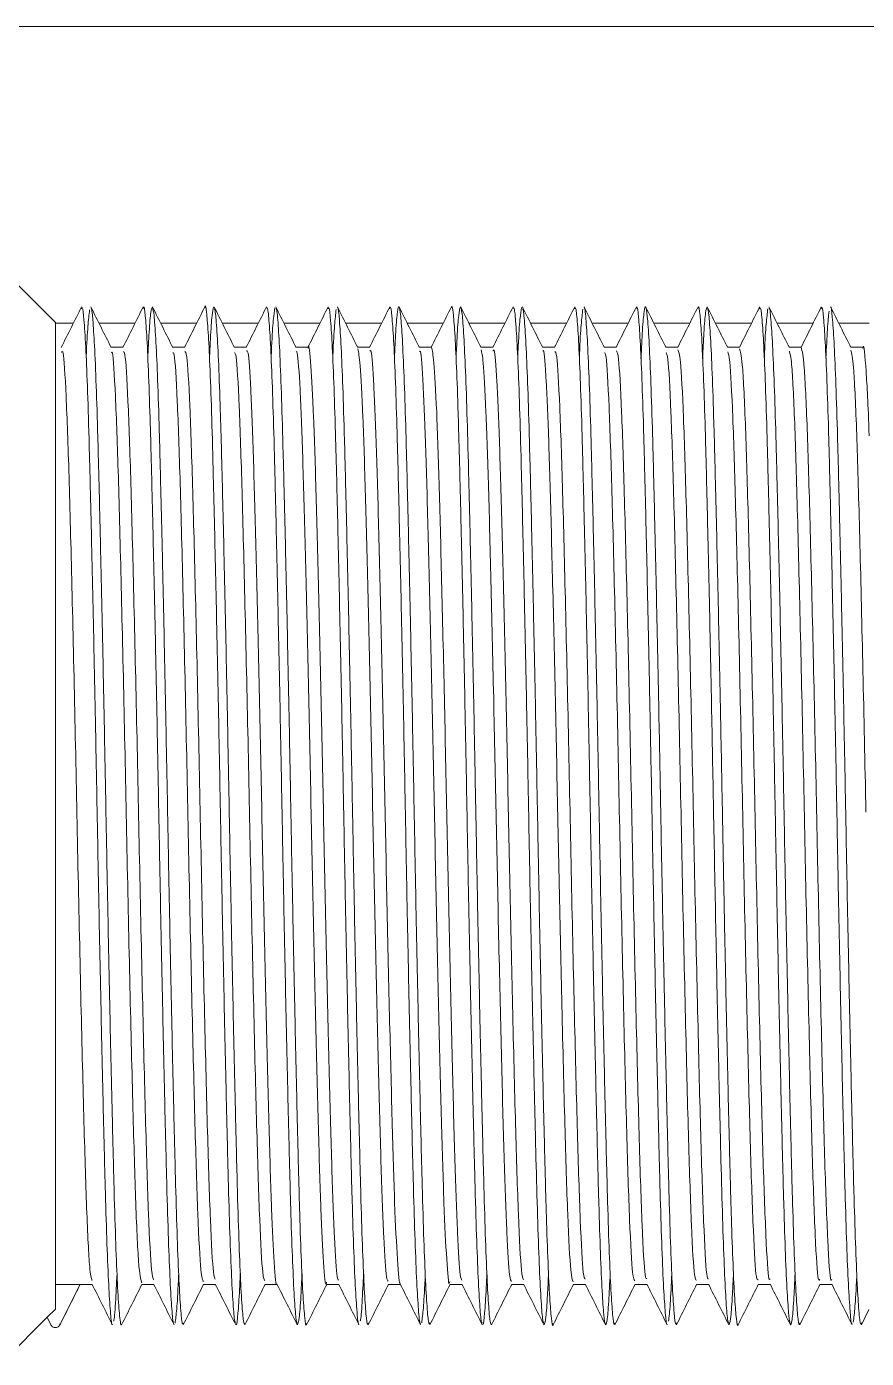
# Model space of a CAD drawing. Extents: x 14808 to 20058, y -13198 to -11680.
# Drawn here: x 15046.69 to 15055.2, y -12983.55 to -12970.05 of the extents above; entities that cross this region are included whole.
import ezdxf

# ---------------------------------------------------------------- set-up
doc = ezdxf.new("R2010")
doc.units = 0
doc.header["$LTSCALE"] = 7
doc.header["$MEASUREMENT"] = 0
doc.layers.get('0').update_dxf_attribs({"color": 2, "linetype": 'CONTINUOUS'})

# ---------------------------------------------------------------- blocks, each defined once
blk = doc.blocks.new('A$C42703619')
at = {"color": 7, "linetype": 'Continuous', "lineweight": 15}
for p, q in [((84, 43.2223), (102.75, 43.2223)), ((85.75, 41.7223), (85.5, 41.9723)), ((85.75, 41.7223), (85.75, 36.7223)), ((86.0938, 41.5973), (86.0322, 41.5973)), ((86.4063, 41.5973), (86.3447, 41.5973)), ((86.7188, 41.5973), (86.6572, 41.5973)), ((87.0312, 41.5973), (86.9697, 41.5973)), ((87.3438, 41.5973), (87.2822, 41.5973)), ((87.6563, 41.5973), (87.5947, 41.5973)), ((87.9687, 41.5973), (87.9072, 41.5973)), ((88.2813, 41.5973), (88.2197, 41.5973)), ((88.5938, 41.5973), (88.5322, 41.5973)), ((88.9063, 41.5973), (88.8447, 41.5973)), ((89.2188, 41.5973), (89.1572, 41.5973)), ((89.5312, 41.5973), (89.4697, 41.5973)), ((89.8437, 41.5973), (89.7822, 41.5973)), ((85.75, 36.8473), (85.875, 36.8473)), ((85.875, 36.8473), (85.7724, 36.6421)), ((85.875, 36.8473), (85.9365, 36.8473)), ((86.1875, 36.8473), (86.249, 36.8473)), ((86.5, 36.8473), (86.5615, 36.8473)), ((86.8124, 36.8473), (86.874, 36.8473)), ((87.125, 36.8473), (87.1865, 36.8473)), ((87.4375, 36.8473), (87.499, 36.8473)), ((87.75, 36.8473), (87.8115, 36.8473)), ((88.0625, 36.8473), (88.124, 36.8473)), ((88.3749, 36.8473), (88.4365, 36.8473)), ((88.6874, 36.8473), (88.749, 36.8473)), ((89, 36.8473), (89.0615, 36.8473)), ((89.3125, 36.8473), (89.374, 36.8473)), ((89.625, 36.8473), (89.6865, 36.8473)), ((85.7083, 36.6807), (85.75, 36.7223)), ((85.5, 36.4723), (85.7083, 36.6807)), ((85.7276, 36.6421), (85.7083, 36.6807)), ((89.836, 36.6426), (89.8745, 36.7195))]:
    blk.add_line(p, q, dxfattribs=at)
at = {"color": 8, "linetype": 'Continuous', "lineweight": 15}
for p, q in [((85.75, 41.719), (85.8412, 41.719)), ((85.9713, 41.719), (86.1537, 41.719)), ((86.2838, 41.719), (86.4662, 41.719)), ((86.5963, 41.719), (86.7787, 41.719)), ((86.9088, 41.719), (87.0912, 41.719)), ((87.2213, 41.719), (87.4037, 41.719)), ((87.5338, 41.719), (87.7162, 41.719)), ((87.8463, 41.719), (88.0287, 41.719)), ((88.1588, 41.719), (88.3412, 41.719)), ((88.4713, 41.719), (88.6537, 41.719)), ((88.7838, 41.719), (88.9662, 41.719)), ((89.0963, 41.719), (89.2787, 41.719)), ((89.4088, 41.719), (89.5912, 41.719)), ((89.7213, 41.719), (89.875, 41.719))]:
    blk.add_line(p, q, dxfattribs=at)
at = {"color": 7, "linetype": 'Continuous', "lineweight": 15}
for points, knots in [([(85.8827, 41.802), (85.8655, 41.7676), (85.831, 41.6987), (85.7966, 41.6298), (85.7793, 41.5954)], [0, 0, 0, 0, 0.5000126, 1, 1, 1, 1]), ([(86.0384, 36.6449), (86.0383, 36.6447), (86.0355, 36.6382), (86.0298, 36.693), (86.0212, 36.8147), (86.0126, 37.0116), (86.0042, 37.2711), (85.9963, 37.5841), (85.9878, 37.9465), (85.9792, 38.3417), (85.9705, 38.7656), (85.9624, 39.1986), (85.9543, 39.6362), (85.9458, 40.0582), (85.9371, 40.4602), (85.9286, 40.8235), (85.9206, 41.1445), (85.9123, 41.4081), (85.9037, 41.6126), (85.8951, 41.7443), (85.8879, 41.8075), (85.8837, 41.7959), (85.8821, 41.7916)], [0, 0, 0, 0, 0.001667, 0.056139, 0.109073, 0.163542, 0.216478, 0.27095, 0.323884, 0.378353, 0.431289, 0.485761, 0.538695, 0.593164, 0.646099, 0.700569, 0.753505, 0.807976, 0.86091, 0.915379, 0.968316, 1, 1, 1, 1]), ([(85.9061, 41.5439), (85.9062, 41.5458), (85.9091, 41.6204), (85.9149, 41.7138), (85.9205, 41.7625), (85.9234, 41.7872)], [0, 0, 0, 0, 0.0126136, 0.4992507, 1, 1, 1, 1]), ([(86.0332, 41.5954), (86.0159, 41.6298), (85.9815, 41.6987), (85.947, 41.7676), (85.9298, 41.8021)], [0, 0, 0, 0, 0.499987, 1, 1, 1, 1]), ([(85.9304, 41.797), (85.9307, 41.7976), (85.9338, 41.8032), (85.9397, 41.7441), (85.9483, 41.6153), (85.9569, 41.4128), (85.9653, 41.148), (85.9732, 40.8307), (85.9817, 40.4647), (85.9903, 40.0668), (85.9989, 39.6413), (86.007, 39.2077), (86.0152, 38.7706), (86.0237, 38.3503), (86.0324, 37.951), (86.0409, 37.5912), (86.0488, 37.2746), (86.0572, 37.016), (86.0658, 36.8182), (86.0733, 36.7046), (86.0797, 36.6538), (86.0837, 36.6363), (86.086, 36.6457), (86.0867, 36.6482)], [0, 0, 0, 0, 0.006392, 0.060859, 0.113791, 0.168257, 0.221191, 0.275661, 0.328591, 0.383056, 0.435991, 0.490461, 0.543391, 0.597855, 0.650788, 0.705257, 0.758189, 0.812656, 0.865588, 0.920054, 0.953539, 0.9874, 1, 1, 1, 1]), ([(86.1952, 41.802), (86.178, 41.7676), (86.1439, 41.6994), (86.1097, 41.6311), (86.0928, 41.5973)], [0, 0, 0, 0, 0.504754, 1, 1, 1, 1]), ([(86.3509, 36.6515), (86.3501, 36.6508), (86.3467, 36.6477), (86.3402, 36.7161), (86.3316, 36.8556), (86.323, 37.0695), (86.3148, 37.3409), (86.3068, 37.6688), (86.2982, 38.0376), (86.2896, 38.4435), (86.281, 38.8678), (86.273, 39.3061), (86.2648, 39.7381), (86.2561, 40.1592), (86.2476, 40.5501), (86.2391, 40.9067), (86.2312, 41.2125), (86.2227, 41.464), (86.2142, 41.6511), (86.2055, 41.7657), (86.1991, 41.8129), (86.1955, 41.7968), (86.1946, 41.7928)], [0, 0, 0, 0, 0.015433, 0.068362, 0.122827, 0.175758, 0.230225, 0.283155, 0.337621, 0.390551, 0.445017, 0.497949, 0.552416, 0.605345, 0.65981, 0.712742, 0.76721, 0.82014, 0.874604, 0.927536, 0.982003, 1, 1, 1, 1]), ([(86.2187, 41.5402), (86.2209, 41.5875), (86.226, 41.6951), (86.2339, 41.7875), (86.2393, 41.7972), (86.242, 41.8021)], [0, 0, 0, 0, 0.279412, 0.634556, 1, 1, 1, 1]), ([(86.3457, 41.5954), (86.3284, 41.6298), (86.294, 41.6987), (86.2595, 41.7676), (86.2423, 41.8021)], [0, 0, 0, 0, 0.4999874, 1, 1, 1, 1]), ([(86.2429, 41.7973), (86.2453, 41.7886), (86.2504, 41.7696), (86.2587, 41.6524), (86.2674, 41.4671), (86.2758, 41.2182), (86.2837, 40.9106), (86.2921, 40.558), (86.3008, 40.164), (86.3093, 39.747), (86.3177, 39.3113), (86.3256, 38.8769), (86.3342, 38.4484), (86.3428, 38.0457), (86.3514, 37.6729), (86.3594, 37.3472), (86.3676, 37.0722), (86.3762, 36.8599), (86.3849, 36.7154), (86.3925, 36.6409), (86.3972, 36.6478), (86.3991, 36.6507)], [0, 0, 0, 0, 0.047121, 0.101591, 0.154529, 0.209003, 0.26194, 0.316412, 0.369349, 0.42382, 0.476759, 0.531233, 0.584169, 0.638639, 0.691579, 0.746055, 0.798989, 0.853459, 0.906397, 0.960871, 1, 1, 1, 1]), ([(86.5077, 41.8021), (86.4905, 41.7676), (86.4564, 41.6994), (86.4222, 41.6311), (86.4053, 41.5973)], [0, 0, 0, 0, 0.5047111, 1, 1, 1, 1]), ([(86.6633, 36.6527), (86.6619, 36.6539), (86.6578, 36.6575), (86.6507, 36.7428), (86.642, 36.9019), (86.6335, 37.1288), (86.6254, 37.4165), (86.6172, 37.7529), (86.6086, 38.1342), (86.6, 38.5429), (86.5915, 38.9746), (86.5836, 39.4095), (86.5752, 39.843), (86.5666, 40.255), (86.558, 40.6413), (86.5497, 40.984), (86.5417, 41.2797), (86.5332, 41.514), (86.5245, 41.6871), (86.516, 41.7814), (86.5104, 41.8167), (86.5074, 41.799), (86.5071, 41.7973)], [0, 0, 0, 0, 0.027573, 0.082045, 0.134982, 0.189454, 0.242393, 0.296867, 0.349803, 0.404274, 0.457214, 0.511688, 0.564625, 0.619096, 0.672035, 0.726508, 0.779445, 0.833918, 0.886855, 0.941327, 0.994266, 1, 1, 1, 1]), ([(86.5313, 41.5408), (86.5328, 41.574), (86.5371, 41.6735), (86.5443, 41.7686), (86.5498, 41.7909), (86.5525, 41.8018)], [0, 0, 0, 0, 0.202228, 0.606806, 1, 1, 1, 1]), ([(86.6582, 41.5954), (86.6409, 41.6298), (86.6065, 41.6987), (86.572, 41.7676), (86.5548, 41.8021)], [0, 0, 0, 0, 0.499987, 1, 1, 1, 1]), ([(86.5554, 41.7921), (86.5572, 41.7891), (86.5616, 41.7813), (86.5692, 41.6856), (86.5777, 41.5191), (86.5863, 41.2826), (86.5943, 40.9908), (86.6026, 40.6456), (86.6112, 40.2634), (86.6198, 39.848), (86.6282, 39.4186), (86.6361, 38.9797), (86.6446, 38.5517), (86.6532, 38.1389), (86.6618, 37.7605), (86.67, 37.4202), (86.678, 37.1341), (86.6866, 36.9046), (86.6952, 36.7441), (86.7037, 36.6482), (86.709, 36.646), (86.7116, 36.6449)], [0, 0, 0, 0, 0.034926, 0.087864, 0.142337, 0.195279, 0.249757, 0.302694, 0.357166, 0.410108, 0.464584, 0.517523, 0.571998, 0.624937, 0.679411, 0.732352, 0.786829, 0.839767, 0.89424, 0.947182, 1, 1, 1, 1]), ([(86.8202, 41.8021), (86.803, 41.7676), (86.7689, 41.6994), (86.7347, 41.6311), (86.7178, 41.5973)], [0, 0, 0, 0, 0.504725, 1, 1, 1, 1]), ([(86.9758, 36.6508), (86.9737, 36.6563), (86.969, 36.669), (86.9611, 36.7753), (86.9525, 36.9502), (86.9439, 37.194), (86.936, 37.4922), (86.9276, 37.8428), (86.9191, 38.229), (86.9104, 38.6472), (86.9021, 39.0779), (86.8941, 39.5166), (86.8856, 39.943), (86.877, 40.3527), (86.8684, 40.7268), (86.8603, 41.0614), (86.8522, 41.3409), (86.8436, 41.563), (86.835, 41.7149), (86.8269, 41.8001), (86.8219, 41.7974), (86.8196, 41.7961)], [0, 0, 0, 0, 0.041284, 0.094221, 0.148693, 0.201634, 0.25611, 0.309047, 0.36352, 0.41646, 0.470934, 0.523873, 0.578347, 0.631285, 0.685758, 0.738698, 0.793174, 0.846111, 0.900584, 0.953524, 1, 1, 1, 1]), ([(86.8439, 41.5438), (86.8447, 41.5627), (86.8482, 41.6503), (86.8548, 41.7457), (86.8603, 41.7801), (86.8631, 41.7975)], [0, 0, 0, 0, 0.119623, 0.55352, 1, 1, 1, 1]), ([(86.9707, 41.5954), (86.9534, 41.6298), (86.919, 41.6987), (86.8845, 41.7676), (86.8673, 41.802)], [0, 0, 0, 0, 0.499987, 1, 1, 1, 1]), ([(86.8679, 41.7922), (86.869, 41.7922), (86.8727, 41.7922), (86.8796, 41.7159), (86.8882, 41.5656), (86.8968, 41.346), (86.9049, 41.0651), (86.913, 40.7342), (86.9216, 40.3573), (86.9302, 39.9518), (86.9388, 39.5217), (86.9467, 39.087), (86.955, 38.6522), (86.9636, 38.2375), (86.9723, 37.8471), (86.9806, 37.4991), (86.9886, 37.197), (86.997, 36.9553), (87.0057, 36.7744), (87.0143, 36.6706), (87.0202, 36.6298), (87.0236, 36.6471), (87.0242, 36.6504)], [0, 0, 0, 0, 0.021157, 0.075628, 0.128563, 0.183033, 0.23597, 0.290443, 0.343377, 0.397846, 0.450785, 0.505258, 0.558192, 0.61266, 0.665598, 0.720071, 0.773006, 0.827476, 0.880411, 0.934881, 0.987818, 1, 1, 1, 1]), ([(87.1327, 41.8021), (87.1155, 41.7676), (87.0814, 41.6994), (87.0472, 41.6311), (87.0303, 41.5973)], [0, 0, 0, 0, 0.504727, 1, 1, 1, 1]), ([(87.2884, 36.6442), (87.2883, 36.6441), (87.2856, 36.6373), (87.2801, 36.6908), (87.2715, 36.8082), (87.2629, 37.0047), (87.2545, 37.2598), (87.2465, 37.5738), (87.2381, 37.9315), (87.2294, 38.3292), (87.2209, 38.7486), (87.2127, 39.1853), (87.2046, 39.6192), (87.196, 40.0456), (87.1874, 40.445), (87.1789, 40.8131), (87.171, 41.1329), (87.1626, 41.401), (87.154, 41.6058), (87.1454, 41.7415), (87.1381, 41.8068), (87.1337, 41.7963), (87.1321, 41.7924)], [0, 0, 0, 0, 0.0005744, 0.0535085, 0.1079776, 0.1609132, 0.215384, 0.2683192, 0.3227897, 0.3757243, 0.4301938, 0.4831303, 0.5376021, 0.5905358, 0.6450043, 0.6979413, 0.7524136, 0.8053477, 0.8598168, 0.9127525, 0.9672233, 1, 1, 1, 1]), ([(87.1561, 41.5437), (87.1563, 41.5469), (87.1593, 41.6244), (87.1652, 41.7178), (87.1708, 41.765), (87.1735, 41.7882)], [0, 0, 0, 0, 0.02184, 0.517892, 1, 1, 1, 1]), ([(87.2832, 41.5954), (87.2659, 41.6298), (87.2315, 41.6987), (87.197, 41.7676), (87.1798, 41.802)], [0, 0, 0, 0, 0.499987, 1, 1, 1, 1]), ([(87.1804, 41.7956), (87.1808, 41.7964), (87.1839, 41.8015), (87.19, 41.7402), (87.1986, 41.61), (87.2072, 41.4036), (87.2155, 41.1391), (87.2235, 40.8171), (87.232, 40.453), (87.2407, 40.0505), (87.2492, 39.6282), (87.2573, 39.1905), (87.2654, 38.7576), (87.2741, 38.334), (87.2827, 37.9394), (87.2912, 37.5778), (87.299, 37.2658), (87.3075, 37.0072), (87.3161, 36.8124), (87.3247, 36.6886), (87.3315, 36.6342), (87.3355, 36.6483), (87.3367, 36.6527)], [0, 0, 0, 0, 0.009016, 0.061949, 0.116416, 0.169353, 0.223825, 0.276759, 0.331228, 0.384162, 0.438631, 0.491567, 0.546038, 0.598972, 0.65344, 0.706377, 0.760849, 0.813782, 0.868249, 0.921186, 0.975659, 1, 1, 1, 1]), ([(87.4452, 41.802), (87.428, 41.7676), (87.3939, 41.6994), (87.3597, 41.6311), (87.3428, 41.5973)], [0, 0, 0, 0, 0.5047476, 1, 1, 1, 1]), ([(87.6009, 36.6503), (87.6002, 36.6497), (87.5969, 36.646), (87.5906, 36.7119), (87.5819, 36.8501), (87.5733, 37.06), (87.565, 37.3318), (87.5571, 37.655), (87.5485, 38.0258), (87.5399, 38.4271), (87.5313, 38.8547), (87.5233, 39.2889), (87.5151, 39.7251), (87.5065, 40.1431), (87.4978, 40.5387), (87.4894, 40.8935), (87.4815, 41.204), (87.4731, 41.4552), (87.4644, 41.6464), (87.4558, 41.7625), (87.4493, 41.8119), (87.4456, 41.7963), (87.4446, 41.7919)], [0, 0, 0, 0, 0.01272, 0.06719, 0.120124, 0.174593, 0.227529, 0.282001, 0.334934, 0.389402, 0.442339, 0.49681, 0.549744, 0.604213, 0.657148, 0.711618, 0.764553, 0.819024, 0.871958, 0.926427, 0.979363, 1, 1, 1, 1]), ([(87.4687, 41.541), (87.471, 41.5893), (87.4762, 41.6989), (87.4842, 41.7862), (87.4922, 41.8144), (87.5004, 41.7672), (87.509, 41.6474), (87.5176, 41.4601), (87.5261, 41.2072), (87.534, 40.9005), (87.5425, 40.5431), (87.551, 40.1517), (87.5597, 39.7301), (87.5679, 39.298), (87.5759, 38.8598), (87.5845, 38.4358), (87.5931, 38.0304), (87.6016, 37.6623), (87.6097, 37.3353), (87.6179, 37.0649), (87.6265, 36.8528), (87.6351, 36.7123), (87.6427, 36.6401), (87.6472, 36.6483), (87.6491, 36.6518)], [0, 0, 0, 0, 0.037109, 0.084271, 0.130105, 0.177268, 0.2231, 0.270261, 0.316096, 0.363261, 0.409092, 0.456252, 0.502088, 0.549252, 0.595084, 0.642245, 0.688078, 0.73524, 0.781074, 0.828237, 0.874069, 0.92123, 0.967065, 1, 1, 1, 1]), ([(87.5957, 41.5954), (87.5784, 41.6298), (87.544, 41.6987), (87.5095, 41.7676), (87.4923, 41.8021)], [0, 0, 0, 0, 0.499987, 1, 1, 1, 1]), ([(87.7577, 41.8021), (87.7405, 41.7676), (87.7064, 41.6994), (87.6722, 41.6311), (87.6553, 41.5973)], [0, 0, 0, 0, 0.5047037, 1, 1, 1, 1]), ([(87.9133, 36.6533), (87.912, 36.654), (87.908, 36.6562), (87.9009, 36.7392), (87.8924, 36.8942), (87.8837, 37.121), (87.8757, 37.4042), (87.8675, 37.742), (87.8589, 38.1186), (87.8503, 38.5301), (87.8418, 38.9574), (87.8339, 39.3963), (87.8255, 39.8262), (87.8169, 40.2428), (87.8083, 40.6268), (87.7999, 40.9743), (87.792, 41.2692), (87.7835, 41.5078), (87.7749, 41.6816), (87.7662, 41.7798), (87.7606, 41.8165), (87.7574, 41.7988), (87.7571, 41.7968)], [0, 0, 0, 0, 0.026476, 0.079411, 0.133882, 0.186821, 0.241296, 0.294232, 0.348704, 0.401642, 0.456114, 0.509053, 0.563526, 0.616463, 0.670934, 0.723873, 0.778348, 0.831283, 0.885754, 0.938693, 0.993168, 1, 1, 1, 1]), ([(87.7813, 41.54), (87.7829, 41.5763), (87.7873, 41.6765), (87.7947, 41.7718), (87.8001, 41.792), (87.8029, 41.8023)], [0, 0, 0, 0, 0.218168, 0.603496, 1, 1, 1, 1]), ([(87.9082, 41.5954), (87.8909, 41.6298), (87.8565, 41.6987), (87.822, 41.7676), (87.8048, 41.8021)], [0, 0, 0, 0, 0.499987, 1, 1, 1, 1]), ([(87.8054, 41.7931), (87.8072, 41.7893), (87.8118, 41.7799), (87.8194, 41.6816), (87.8281, 41.511), (87.8366, 41.2745), (87.8446, 40.9781), (87.8529, 40.6345), (87.8615, 40.2475), (87.8701, 39.8351), (87.8785, 39.4014), (87.8864, 38.9665), (87.8949, 38.535), (87.9035, 38.1269), (87.9121, 37.7462), (87.9203, 37.4107), (87.9284, 37.1239), (87.9369, 36.8986), (87.9456, 36.7392), (87.9539, 36.647), (87.9591, 36.646), (87.9616, 36.6456)], [0, 0, 0, 0, 0.036014, 0.090487, 0.143426, 0.1979, 0.250839, 0.305314, 0.358252, 0.412725, 0.465666, 0.520143, 0.57308, 0.627552, 0.680494, 0.734971, 0.787908, 0.84238, 0.895319, 0.949793, 1, 1, 1, 1]), ([(88.0702, 41.8021), (88.053, 41.7676), (88.0189, 41.6994), (87.9847, 41.6311), (87.9678, 41.5973)], [0, 0, 0, 0, 0.504722, 1, 1, 1, 1]), ([(88.2258, 36.6509), (88.2239, 36.6556), (88.2192, 36.6671), (88.2114, 36.7697), (88.2027, 36.9438), (88.1942, 37.1833), (88.1863, 37.4824), (88.178, 37.8282), (88.1693, 38.2168), (88.1607, 38.6304), (88.1523, 39.0646), (88.1445, 39.4994), (88.1359, 39.9302), (88.1273, 40.3372), (88.1187, 40.716), (88.1106, 41.0492), (88.1025, 41.3332), (88.0939, 41.5555), (88.0853, 41.7114), (88.0771, 41.7992), (88.072, 41.7981), (88.0696, 41.7976)], [0, 0, 0, 0, 0.038646, 0.093119, 0.146058, 0.200532, 0.253472, 0.307947, 0.360885, 0.415358, 0.468298, 0.522774, 0.575712, 0.630184, 0.683124, 0.7376, 0.790537, 0.845011, 0.897949, 0.952424, 1, 1, 1, 1]), ([(88.0939, 41.5441), (88.0947, 41.5641), (88.0985, 41.6541), (88.1051, 41.749), (88.1106, 41.7819), (88.1133, 41.7981)], [0, 0, 0, 0, 0.126892, 0.569673, 1, 1, 1, 1]), ([(88.2207, 41.5954), (88.2034, 41.6298), (88.169, 41.6987), (88.1345, 41.7676), (88.1173, 41.8021)], [0, 0, 0, 0, 0.499987, 1, 1, 1, 1]), ([(88.1179, 41.7915), (88.1191, 41.7913), (88.1229, 41.7905), (88.1299, 41.7112), (88.1385, 41.5599), (88.1471, 41.3361), (88.1552, 41.0557), (88.1633, 40.7202), (88.1719, 40.3454), (88.1805, 39.9352), (88.189, 39.5085), (88.197, 39.0698), (88.2053, 38.6393), (88.214, 38.2216), (88.2225, 37.8359), (88.2309, 37.4862), (88.2388, 37.1887), (88.2474, 36.947), (88.2559, 36.77), (88.2646, 36.6678), (88.2704, 36.6289), (88.2737, 36.6465), (88.2742, 36.6491)], [0, 0, 0, 0, 0.023845, 0.07678, 0.131249, 0.184189, 0.238664, 0.291598, 0.346066, 0.399004, 0.453476, 0.506413, 0.560885, 0.613821, 0.668292, 0.72123, 0.775704, 0.828639, 0.883108, 0.936048, 0.990523, 1, 1, 1, 1]), ([(88.3827, 41.8021), (88.3655, 41.7676), (88.3314, 41.6994), (88.2972, 41.6311), (88.2803, 41.5973)], [0, 0, 0, 0, 0.504726, 1, 1, 1, 1]), ([(88.5626, 36.903), (88.5602, 36.8524), (88.5548, 36.7414), (88.5467, 36.6553), (88.5386, 36.6308), (88.5304, 36.6816), (88.5218, 36.8049), (88.5132, 36.9955), (88.5047, 37.2513), (88.4969, 37.5605), (88.4884, 37.92), (88.4798, 38.313), (88.4711, 38.7356), (88.463, 39.1681), (88.4549, 39.6061), (88.4464, 40.0293), (88.4377, 40.4333), (88.4292, 40.7994), (88.4212, 41.1239), (88.4129, 41.3916), (88.4043, 41.6005), (88.3957, 41.7374), (88.3883, 41.8058), (88.3839, 41.7961), (88.3821, 41.7922)], [0, 0, 0, 0, 0.039507, 0.086663, 0.132491, 0.179648, 0.225474, 0.272629, 0.318458, 0.365616, 0.411442, 0.458597, 0.504425, 0.551582, 0.597409, 0.644565, 0.690392, 0.737548, 0.783376, 0.830533, 0.876359, 0.923514, 0.969343, 1, 1, 1, 1]), ([(88.4062, 41.5435), (88.4064, 41.5499), (88.4095, 41.6281), (88.4155, 41.7224), (88.4211, 41.7675), (88.4239, 41.7904)], [0, 0, 0, 0, 0.042105, 0.514207, 1, 1, 1, 1]), ([(88.5332, 41.5954), (88.5159, 41.6298), (88.4815, 41.6987), (88.447, 41.7676), (88.4298, 41.8021)], [0, 0, 0, 0, 0.4999874, 1, 1, 1, 1]), ([(88.4304, 41.7953), (88.4309, 41.796), (88.4341, 41.8005), (88.4403, 41.7375), (88.4489, 41.6032), (88.4575, 41.3964), (88.4658, 41.1275), (88.4738, 40.8066), (88.4823, 40.4378), (88.4909, 40.0379), (88.4995, 39.6112), (88.5075, 39.1772), (88.5158, 38.7406), (88.5243, 38.3216), (88.533, 37.9245), (88.5414, 37.5676), (88.5494, 37.2546), (88.5578, 37.0004), (88.5664, 36.806), (88.575, 36.6861), (88.5817, 36.6337), (88.5855, 36.6485), (88.5867, 36.6531)], [0, 0, 0, 0, 0.010164, 0.064629, 0.117559, 0.172023, 0.224955, 0.279422, 0.332351, 0.386814, 0.439747, 0.494215, 0.547143, 0.601605, 0.654537, 0.709003, 0.761933, 0.816398, 0.869328, 0.923792, 0.976724, 1, 1, 1, 1]), ([(88.6952, 41.802), (88.678, 41.7676), (88.6439, 41.6994), (88.6097, 41.6311), (88.5928, 41.5973)], [0, 0, 0, 0, 0.50474, 1, 1, 1, 1]), ([(88.8509, 36.6459), (88.8507, 36.6455), (88.8478, 36.6393), (88.8421, 36.6955), (88.8334, 36.8196), (88.8248, 37.0184), (88.8164, 37.2797), (88.8086, 37.5941), (88.8, 37.9577), (88.7914, 38.3538), (88.7828, 38.7783), (88.7743, 39.2341), (88.7658, 39.6903), (88.7567, 40.1307), (88.7482, 40.5238), (88.7397, 40.8834), (88.7318, 41.1928), (88.7233, 41.4485), (88.7148, 41.6402), (88.7061, 41.7602), (88.6995, 41.8115), (88.6957, 41.7965), (88.6946, 41.7922)], [0, 0, 0, 0, 0.003246, 0.057717, 0.110652, 0.165121, 0.218059, 0.272531, 0.325466, 0.379935, 0.432872, 0.487343, 0.548649, 0.601584, 0.656053, 0.708991, 0.763463, 0.816398, 0.870867, 0.923804, 0.978276, 1, 1, 1, 1]), ([(88.7187, 41.5409), (88.7211, 41.5919), (88.7264, 41.7019), (88.7345, 41.7887), (88.7424, 41.8141), (88.7507, 41.7638), (88.7593, 41.6427), (88.768, 41.4513), (88.7764, 41.1987), (88.7843, 40.8873), (88.7927, 40.5317), (88.8014, 40.1356), (88.8087, 39.7754), (88.8147, 39.4655), (88.8204, 39.1569), (88.8274, 38.7833), (88.836, 38.3625), (88.8446, 37.9622), (88.8531, 37.6012), (88.8611, 37.2831), (88.8694, 37.023), (88.8781, 36.8222), (88.8866, 36.6949), (88.8937, 36.6358), (88.8977, 36.6487), (88.8992, 36.6533)], [0, 0, 0, 0, 0.039473, 0.085301, 0.132458, 0.178282, 0.225434, 0.271261, 0.318417, 0.364242, 0.411396, 0.457221, 0.504375, 0.530821, 0.557514, 0.603337, 0.650488, 0.696315, 0.74347, 0.789296, 0.83645, 0.882275, 0.929429, 0.975256, 1, 1, 1, 1]), ([(88.8457, 41.5954), (88.8284, 41.6298), (88.794, 41.6987), (88.7595, 41.7676), (88.7423, 41.802)], [0, 0, 0, 0, 0.499987, 1, 1, 1, 1]), ([(89.0077, 41.802), (88.9905, 41.7676), (88.9564, 41.6994), (88.9222, 41.6311), (88.9053, 41.5973)], [0, 0, 0, 0, 0.504758, 1, 1, 1, 1]), ([(89.1633, 36.6514), (89.1615, 36.6554), (89.1569, 36.6652), (89.1492, 36.7643), (89.1406, 36.9356), (89.1321, 37.1726), (89.1241, 37.4696), (89.1158, 37.8136), (89.1072, 38.201), (89.0974, 38.6697), (89.0875, 39.1978), (89.0777, 39.7212), (89.0684, 40.1713), (89.0598, 40.5612), (89.0514, 40.9165), (89.0435, 41.2208), (89.035, 41.4704), (89.0264, 41.6557), (89.0178, 41.768), (89.0115, 41.8134), (89.0079, 41.797), (89.0071, 41.7932)], [0, 0, 0, 0, 0.036547, 0.091021, 0.14396, 0.198434, 0.251374, 0.305849, 0.35879, 0.413266, 0.488069, 0.553928, 0.606866, 0.661339, 0.71428, 0.768756, 0.821694, 0.876167, 0.929107, 0.983583, 1, 1, 1, 1]), ([(89.0312, 41.5399), (89.0333, 41.5858), (89.0383, 41.6925), (89.0462, 41.7855), (89.0515, 41.7967), (89.0543, 41.8023)], [0, 0, 0, 0, 0.271234, 0.630408, 1, 1, 1, 1]), ([(89.1582, 41.5954), (89.1409, 41.6298), (89.1065, 41.6987), (89.072, 41.7676), (89.0548, 41.802)], [0, 0, 0, 0, 0.499987, 1, 1, 1, 1]), ([(89.0554, 41.7965), (89.0577, 41.7886), (89.0628, 41.7711), (89.071, 41.6567), (89.0796, 41.4735), (89.0881, 41.2264), (89.096, 40.9204), (89.1044, 40.569), (89.113, 40.1761), (89.1205, 39.8119), (89.1268, 39.4903), (89.1319, 39.2118), (89.1373, 38.9199), (89.144, 38.5795), (89.1518, 38.2056), (89.1604, 37.8213), (89.1687, 37.4734), (89.1766, 37.178), (89.1852, 36.9388), (89.1938, 36.7643), (89.2024, 36.6654), (89.2081, 36.6283), (89.2113, 36.646), (89.2117, 36.6481)], [0, 0, 0, 0, 0.045509, 0.099973, 0.152906, 0.207374, 0.260305, 0.314772, 0.367703, 0.422168, 0.454964, 0.488113, 0.525311, 0.563028, 0.615961, 0.670429, 0.723363, 0.777832, 0.830761, 0.885226, 0.93816, 0.99263, 1, 1, 1, 1]), ([(89.3202, 41.8021), (89.303, 41.7676), (89.2689, 41.6994), (89.2347, 41.6311), (89.2178, 41.5973)], [0, 0, 0, 0, 0.504717, 1, 1, 1, 1]), ([(89.5001, 36.9035), (89.4978, 36.8548), (89.4925, 36.7449), (89.4845, 36.6578), (89.4765, 36.6303), (89.4683, 36.6782), (89.4596, 36.7987), (89.451, 36.9867), (89.4426, 37.2401), (89.4347, 37.5473), (89.4262, 37.9051), (89.4176, 38.2969), (89.409, 38.7186), (89.4008, 39.1508), (89.3927, 39.589), (89.3842, 40.0128), (89.3756, 40.418), (89.367, 40.7856), (89.359, 41.1121), (89.3508, 41.3821), (89.3421, 41.5936), (89.3336, 41.7334), (89.326, 41.8048), (89.3215, 41.7962), (89.3196, 41.7927)], [0, 0, 0, 0, 0.037573, 0.084734, 0.130568, 0.17773, 0.223562, 0.270722, 0.316556, 0.36372, 0.409551, 0.456712, 0.502545, 0.549708, 0.59554, 0.642701, 0.688533, 0.735695, 0.781528, 0.828691, 0.874522, 0.921683, 0.967517, 1, 1, 1, 1]), ([(89.3437, 41.5434), (89.3441, 41.5523), (89.3472, 41.6324), (89.3534, 41.7272), (89.3589, 41.7702), (89.3618, 41.792)], [0, 0, 0, 0, 0.058027, 0.522282, 1, 1, 1, 1]), ([(89.4707, 41.5954), (89.4534, 41.6298), (89.419, 41.6987), (89.3845, 41.7676), (89.3673, 41.8021)], [0, 0, 0, 0, 0.499987, 1, 1, 1, 1]), ([(89.3679, 41.7945), (89.3685, 41.7952), (89.3718, 41.799), (89.3781, 41.7337), (89.3868, 41.5962), (89.3953, 41.387), (89.4036, 41.1157), (89.4116, 40.7929), (89.4202, 40.4225), (89.4288, 40.0215), (89.4374, 39.594), (89.4453, 39.1599), (89.4536, 38.7236), (89.4622, 38.3054), (89.4708, 37.9095), (89.4792, 37.5543), (89.4872, 37.2434), (89.4956, 36.9915), (89.5043, 36.7997), (89.5128, 36.6829), (89.5194, 36.6329), (89.5231, 36.6484), (89.5242, 36.6528)], [0, 0, 0, 0, 0.012251, 0.06672, 0.119654, 0.174122, 0.227058, 0.281529, 0.334462, 0.388929, 0.441866, 0.496338, 0.54927, 0.603736, 0.656672, 0.711142, 0.764076, 0.818546, 0.871479, 0.925947, 0.978883, 1, 1, 1, 1]), ([(89.6327, 41.8021), (89.6155, 41.7676), (89.5814, 41.6994), (89.5472, 41.6311), (89.5303, 41.5973)], [0, 0, 0, 0, 0.504726, 1, 1, 1, 1]), ([(89.7884, 36.6493), (89.7879, 36.6485), (89.7848, 36.6435), (89.7787, 36.7053), (89.7701, 36.8363), (89.7614, 37.0433), (89.7532, 37.3083), (89.7452, 37.6308), (89.7367, 37.9953), (89.728, 38.3981), (89.7195, 38.8205), (89.7114, 39.2583), (89.7032, 39.6911), (89.6946, 40.1145), (89.686, 40.5088), (89.6775, 40.8701), (89.6696, 41.1815), (89.6612, 41.4396), (89.6526, 41.6338), (89.6439, 41.7569), (89.6372, 41.8107), (89.6333, 41.7963), (89.6321, 41.792)], [0, 0, 0, 0, 0.009542, 0.062475, 0.116943, 0.169878, 0.224348, 0.277281, 0.33175, 0.384684, 0.439153, 0.492088, 0.546559, 0.599492, 0.653959, 0.706895, 0.761367, 0.8143, 0.868768, 0.921703, 0.976173, 1, 1, 1, 1]), ([(89.7832, 41.5954), (89.7659, 41.6298), (89.7315, 41.6987), (89.697, 41.7676), (89.6798, 41.8021)], [0, 0, 0, 0, 0.499987, 1, 1, 1, 1]), ([(89.6804, 41.8008), (89.6804, 41.8008), (89.6831, 41.8077), (89.6886, 41.7546), (89.6971, 41.638), (89.7058, 41.442), (89.7142, 41.1875), (89.7221, 40.874), (89.7306, 40.5168), (89.7392, 40.1193), (89.7478, 39.7001), (89.756, 39.2635), (89.764, 38.8296), (89.7726, 38.403), (89.7812, 38.0033), (89.7898, 37.6349), (89.7977, 37.3145), (89.8061, 37.0459), (89.8146, 36.8405), (89.8233, 36.7041), (89.8306, 36.638), (89.835, 36.6483), (89.8367, 36.6522)], [0, 0, 0, 0, 0.000085, 0.053017, 0.107485, 0.160421, 0.214893, 0.267827, 0.322297, 0.375231, 0.429701, 0.482637, 0.537109, 0.590042, 0.64451, 0.697448, 0.751921, 0.804853, 0.859321, 0.912257, 0.966729, 1, 1, 1, 1]), ([(89.6561, 41.5415), (89.6587, 41.595), (89.6641, 41.7077), (89.6694, 41.7548), (89.6721, 41.7795)], [0, 0, 0, 0, 0.474688, 1, 1, 1, 1]), ([(86.7188, 41.5778), (86.7213, 41.5795), (86.7282, 41.5841), (86.7402, 41.4032), (86.7537, 41.0669), (86.7663, 40.5936), (86.7801, 40.0251), (86.7935, 39.3989), (86.8061, 38.7606), (86.8199, 38.1544), (86.8333, 37.6257), (86.8459, 37.2043), (86.8598, 36.9461), (86.8687, 36.8304), (86.873, 36.8496), (86.8731, 36.8496)], [0, 0, 0, 0, 0.051839, 0.138701, 0.225133, 0.310085, 0.397007, 0.483321, 0.568339, 0.65531, 0.741496, 0.826601, 0.913612, 0.999659, 1, 1, 1, 1]), ([(87.0312, 41.5921), (87.0315, 41.5938), (87.0361, 41.6211), (87.0452, 41.5172), (87.0591, 41.2716), (87.0718, 40.8625), (87.085, 40.3427), (87.0989, 39.7418), (87.1116, 39.1046), (87.1249, 38.4754), (87.1388, 37.8999), (87.1514, 37.416), (87.1648, 37.0672), (87.1766, 36.8755), (87.1832, 36.8711), (87.1855, 36.8696)], [0, 0, 0, 0, 0.005767, 0.091552, 0.178584, 0.263846, 0.349785, 0.436793, 0.521938, 0.608021, 0.694996, 0.780043, 0.86626, 0.953192, 1, 1, 1, 1]), ([(87.2831, 41.5894), (87.2871, 41.5705), (87.2955, 41.5308), (87.3091, 41.2661), (87.3218, 40.864), (87.335, 40.3423), (87.3489, 39.7419), (87.3616, 39.1046), (87.3749, 38.4754), (87.3888, 37.8998), (87.4014, 37.4163), (87.4148, 37.066), (87.4272, 36.8682), (87.4345, 36.8656), (87.4375, 36.8645)], [0, 0, 0, 0, 0.078925, 0.165925, 0.251157, 0.337066, 0.424043, 0.509158, 0.59521, 0.682155, 0.767171, 0.853358, 0.940258, 1, 1, 1, 1]), ([(87.3438, 41.5769), (87.346, 41.5803), (87.3525, 41.5905), (87.3641, 41.4235), (87.3777, 41.0998), (87.3902, 40.6357), (87.4039, 40.0737), (87.4175, 39.4503), (87.43, 38.8114), (87.4438, 38.2009), (87.4573, 37.6645), (87.4698, 37.2334), (87.4837, 36.9605), (87.493, 36.8365), (87.4977, 36.8543), (87.4981, 36.8557)], [0, 0, 0, 0, 0.0449069, 0.1316691, 0.2182522, 0.3031443, 0.3899807, 0.4764593, 0.5613907, 0.6482912, 0.7346552, 0.8196456, 0.9065999, 0.9928395, 1, 1, 1, 1]), ([(87.6563, 41.5964), (87.6605, 41.5809), (87.6691, 41.5496), (87.683, 41.2931), (87.6959, 40.9012), (87.7089, 40.3876), (87.7228, 39.7922), (87.7356, 39.1561), (87.7488, 38.5246), (87.7627, 37.9432), (87.7754, 37.4507), (87.7886, 37.0897), (87.8008, 36.8833), (87.8078, 36.8725), (87.8105, 36.8683)], [0, 0, 0, 0, 0.0845865, 0.1716218, 0.257071, 0.3427824, 0.4298095, 0.5151141, 0.6009827, 0.6879911, 0.7731705, 0.8591869, 0.9461663, 1, 1, 1, 1]), ([(87.9082, 41.5844), (87.9118, 41.5705), (87.9198, 41.5398), (87.933, 41.2923), (87.9459, 40.9014), (87.9589, 40.3876), (87.9728, 39.7922), (87.9856, 39.1561), (87.9988, 38.5246), (88.0127, 37.9431), (88.0254, 37.451), (88.0386, 37.0887), (88.0515, 36.8752), (88.0591, 36.8655), (88.0625, 36.8613)], [0, 0, 0, 0, 0.071889, 0.158907, 0.24434, 0.330036, 0.417046, 0.502335, 0.588187, 0.675179, 0.760342, 0.846342, 0.933305, 1, 1, 1, 1]), ([(87.9687, 41.577), (87.9706, 41.5816), (87.9768, 41.5965), (87.988, 41.4427), (88.0016, 41.1319), (88.0141, 40.6771), (88.0278, 40.1218), (88.0414, 39.5018), (88.0539, 38.8623), (88.0683, 38.2234), (88.0828, 37.6359), (88.0971, 37.175), (88.1113, 36.8994), (88.1196, 36.8791), (88.123, 36.8707)], [0, 0, 0, 0, 0.037987, 0.124618, 0.211321, 0.296181, 0.3829, 0.469512, 0.554384, 0.641182, 0.738257, 0.834035, 0.931855, 1, 1, 1, 1]), ([(88.2207, 41.5783), (88.2219, 41.5808), (88.2275, 41.5917), (88.238, 41.4409), (88.2516, 41.1324), (88.2641, 40.6769), (88.2778, 40.1218), (88.2914, 39.5018), (88.3039, 38.8623), (88.3183, 38.2234), (88.3328, 37.6362), (88.3471, 37.1739), (88.362, 36.8898), (88.3709, 36.87), (88.3749, 36.8611)], [0, 0, 0, 0, 0.0249656, 0.1116123, 0.1983307, 0.2832062, 0.3699414, 0.4565693, 0.5414566, 0.6282702, 0.7253629, 0.8211579, 0.9189959, 1, 1, 1, 1]), ([(88.9063, 41.5839), (88.9104, 41.5747), (88.9193, 41.5543), (88.9342, 41.2688), (88.9485, 40.8056), (88.9636, 40.1958), (88.979, 39.5003), (88.9931, 38.7784), (89.0088, 38.0989), (89.0234, 37.5158), (89.0381, 37.0962), (89.0511, 36.8721), (89.0582, 36.8745), (89.0605, 36.8752)], [0, 0, 0, 0, 0.081534, 0.179409, 0.275232, 0.372376, 0.469857, 0.565472, 0.663269, 0.759715, 0.856162, 0.953958, 1, 1, 1, 1]), ([(89.2188, 41.5899), (89.2232, 41.5755), (89.2326, 41.5451), (89.2479, 41.2401), (89.262, 40.7638), (89.2773, 40.1457), (89.2926, 39.4459), (89.3068, 38.7248), (89.3225, 38.0512), (89.337, 37.4775), (89.3518, 37.0724), (89.3643, 36.8637), (89.3711, 36.872), (89.373, 36.8743)], [0, 0, 0, 0, 0.08888, 0.186738, 0.282447, 0.379779, 0.477116, 0.572821, 0.670679, 0.76689, 0.863597, 0.961326, 1, 1, 1, 1]), ([(89.5312, 41.5971), (89.5361, 41.5767), (89.5459, 41.5355), (89.5615, 41.2102), (89.5756, 40.7213), (89.591, 40.0952), (89.6062, 39.3915), (89.6204, 38.6715), (89.6361, 38.004), (89.6505, 37.4399), (89.6655, 37.0497), (89.6776, 36.8556), (89.684, 36.869), (89.6855, 36.8722)], [0, 0, 0, 0, 0.096216, 0.194033, 0.289668, 0.387162, 0.484331, 0.580166, 0.67806, 0.774075, 0.87102, 0.968655, 1, 1, 1, 1]), ([(89.7832, 41.5833), (89.7874, 41.5648), (89.7966, 41.5245), (89.8115, 41.2093), (89.8256, 40.7214), (89.841, 40.0957), (89.8522, 39.5742), (89.8581, 39.2888), (89.8591, 39.2404)], [0, 0, 0, 0, 0.170032, 0.369028, 0.563585, 0.761926, 0.959603, 1, 1, 1, 1]), ([(89.8437, 41.5904), (89.8441, 41.5927), (89.8493, 41.6274), (89.8595, 41.4808), (89.8701, 41.3161), (89.875, 41.1492), (89.875, 41.1492)], [0, 0, 0, 0, 0.033995, 0.514426, 0.999989, 1, 1, 1, 1]), ([(85.7813, 41.5714), (85.7838, 41.5756), (85.7912, 41.5877), (85.8044, 41.3748), (85.8193, 40.968), (85.8337, 40.3952), (85.8495, 39.7216), (85.8636, 39.0006), (85.8789, 38.3007), (85.8942, 37.682), (85.9083, 37.2065), (85.923, 36.9103), (85.9317, 36.8798), (85.9355, 36.8664)], [0, 0, 0, 0, 0.051433, 0.149135, 0.245827, 0.342009, 0.439844, 0.53553, 0.632839, 0.730152, 0.825835, 0.923669, 1, 1, 1, 1]), ([(86.0332, 41.5704), (86.0351, 41.5728), (86.0419, 41.5812), (86.0544, 41.3731), (86.0693, 40.9685), (86.0837, 40.395), (86.0995, 39.7216), (86.1136, 39.0006), (86.1289, 38.3006), (86.1442, 37.6822), (86.1583, 37.2056), (86.1736, 36.8999), (86.183, 36.8691), (86.1875, 36.8545)], [0, 0, 0, 0, 0.0384215, 0.1361478, 0.2328638, 0.3290683, 0.4269279, 0.5226373, 0.6199693, 0.717307, 0.813013, 0.9108712, 1, 1, 1, 1]), ([(86.0938, 41.5726), (86.0967, 41.5747), (86.1044, 41.5802), (86.1181, 41.3508), (86.1328, 40.9297), (86.1474, 40.3474), (86.1631, 39.668), (86.1772, 38.9462), (86.1926, 38.2507), (86.2077, 37.6402), (86.222, 37.1778), (86.2362, 36.9004), (86.2446, 36.8791), (86.248, 36.8704)], [0, 0, 0, 0, 0.058755, 0.156534, 0.252974, 0.349396, 0.447179, 0.542781, 0.640241, 0.737376, 0.833179, 0.931038, 1, 1, 1, 1]), ([(86.3457, 41.5694), (86.348, 41.5702), (86.3551, 41.5728), (86.3681, 41.3493), (86.3828, 40.9301), (86.3974, 40.3473), (86.4131, 39.668), (86.4272, 38.9462), (86.4426, 38.2506), (86.4577, 37.6405), (86.472, 37.1768), (86.4869, 36.8907), (86.4959, 36.87), (86.5, 36.8605)], [0, 0, 0, 0, 0.045773, 0.143569, 0.240027, 0.336467, 0.434268, 0.529887, 0.627366, 0.724518, 0.820338, 0.918216, 1, 1, 1, 1]), ([(86.4063, 41.575), (86.4096, 41.5742), (86.4177, 41.5722), (86.4318, 41.3256), (86.4463, 40.8906), (86.4611, 40.2991), (86.4767, 39.6141), (86.4908, 38.8919), (86.5063, 38.2011), (86.5213, 37.5992), (86.5356, 37.1503), (86.5495, 36.8909), (86.5574, 36.8781), (86.5605, 36.8732)], [0, 0, 0, 0, 0.066095, 0.163933, 0.260135, 0.356816, 0.45453, 0.550095, 0.647692, 0.744632, 0.840602, 0.93847, 1, 1, 1, 1]), ([(86.6582, 41.5697), (86.6609, 41.5682), (86.6684, 41.5641), (86.6818, 41.3243), (86.6963, 40.891), (86.7111, 40.2991), (86.7267, 39.6142), (86.7408, 38.8919), (86.7563, 38.2011), (86.7713, 37.5995), (86.7856, 37.1491), (86.8002, 36.8819), (86.8087, 36.8704), (86.8124, 36.8654)], [0, 0, 0, 0, 0.053155, 0.150997, 0.247203, 0.343888, 0.441605, 0.537175, 0.634776, 0.731719, 0.827693, 0.925564, 1, 1, 1, 1]), ([(86.9707, 41.575), (86.9726, 41.5756), (86.9789, 41.5776), (86.9902, 41.4018), (87.0037, 41.0673), (87.0163, 40.5935), (87.0301, 40.0252), (87.0435, 39.3989), (87.0561, 38.7606), (87.0699, 38.1545), (87.0833, 37.6255), (87.0959, 37.2051), (87.1098, 36.943), (87.1194, 36.829), (87.1244, 36.8548), (87.125, 36.8583)], [0, 0, 0, 0, 0.038808, 0.125657, 0.212078, 0.297017, 0.383926, 0.470228, 0.555234, 0.642193, 0.728367, 0.813459, 0.900458, 0.986493, 1, 1, 1, 1]), ([(87.5957, 41.5761), (87.5973, 41.578), (87.6032, 41.5848), (87.6141, 41.4219), (87.6277, 41.1003), (87.6402, 40.6356), (87.6539, 40.0737), (87.6675, 39.4503), (87.68, 38.8114), (87.6938, 38.201), (87.7073, 37.6644), (87.7198, 37.2341), (87.7337, 36.9579), (87.7437, 36.834), (87.749, 36.8578), (87.75, 36.8623)], [0, 0, 0, 0, 0.031888, 0.118638, 0.205208, 0.290087, 0.376911, 0.463376, 0.548295, 0.635183, 0.721534, 0.806511, 0.893453, 0.97968, 1, 1, 1, 1]), ([(88.2813, 41.5753), (88.2846, 41.5742), (88.2928, 41.5714), (88.3069, 41.323), (88.3214, 40.8866), (88.3362, 40.2942), (88.3518, 39.6087), (88.3659, 38.8864), (88.3814, 38.1961), (88.3964, 37.5951), (88.4107, 37.1475), (88.4246, 36.89), (88.4325, 36.878), (88.4355, 36.8734)], [0, 0, 0, 0, 0.0668425, 0.1646864, 0.2608668, 0.3575741, 0.4552805, 0.5508456, 0.6484561, 0.7453754, 0.8413661, 0.939234, 1, 1, 1, 1]), ([(88.5332, 41.5698), (88.5359, 41.5681), (88.5435, 41.5632), (88.5569, 41.3216), (88.5714, 40.887), (88.5862, 40.2941), (88.6018, 39.6087), (88.6159, 38.8864), (88.6314, 38.196), (88.6464, 37.5954), (88.6607, 37.1463), (88.6753, 36.881), (88.6838, 36.8704), (88.6874, 36.8659)], [0, 0, 0, 0, 0.053915, 0.15176, 0.247941, 0.344649, 0.442356, 0.537921, 0.635533, 0.732453, 0.828444, 0.926312, 1, 1, 1, 1]), ([(88.5938, 41.579), (88.5975, 41.5742), (88.606, 41.563), (88.6206, 41.2965), (88.6349, 40.8465), (88.6499, 40.2453), (88.6654, 39.5546), (88.6795, 38.8323), (88.6951, 38.1472), (88.7099, 37.555), (88.7244, 37.1213), (88.7378, 36.8809), (88.7453, 36.8765), (88.748, 36.875)], [0, 0, 0, 0, 0.074191, 0.172067, 0.268053, 0.364994, 0.462604, 0.558178, 0.655898, 0.752597, 0.8488, 0.946649, 1, 1, 1, 1]), ([(88.8458, 41.5713), (88.8488, 41.5665), (88.8567, 41.554), (88.8706, 41.2953), (88.8849, 40.8468), (88.8999, 40.2452), (88.9154, 39.5546), (88.9295, 38.8323), (88.9451, 38.1471), (88.9599, 37.5554), (88.9744, 37.1199), (88.9885, 36.8727), (88.9967, 36.8704), (89, 36.8695)], [0, 0, 0, 0, 0.061241, 0.159112, 0.255093, 0.352029, 0.449634, 0.545203, 0.642918, 0.739612, 0.83581, 0.933653, 1, 1, 1, 1]), ([(89.1582, 41.5741), (89.1617, 41.5655), (89.17, 41.5445), (89.1842, 41.2678), (89.1985, 40.8059), (89.2136, 40.1957), (89.229, 39.5003), (89.2431, 38.7785), (89.2588, 38.0988), (89.2734, 37.5162), (89.2881, 37.0947), (89.3018, 36.8647), (89.3095, 36.87), (89.3125, 36.8719)], [0, 0, 0, 0, 0.06867, 0.166534, 0.262346, 0.359478, 0.456948, 0.552552, 0.650338, 0.746773, 0.843208, 0.940994, 1, 1, 1, 1]), ([(89.4707, 41.5781), (89.4745, 41.5649), (89.4833, 41.5347), (89.4979, 41.2391), (89.512, 40.7641), (89.5273, 40.1457), (89.5426, 39.4459), (89.5568, 38.7248), (89.5725, 38.0511), (89.5869, 37.4779), (89.6018, 37.0707), (89.615, 36.8571), (89.6224, 36.8691), (89.625, 36.8732)], [0, 0, 0, 0, 0.076102, 0.173935, 0.269619, 0.366925, 0.464237, 0.559917, 0.657749, 0.753935, 0.850617, 0.948321, 1, 1, 1, 1]), ([(86.0626, 36.9018), (86.06, 36.8495), (86.0544, 36.7398), (86.0488, 36.6678), (86.0461, 36.6618), (86.0461, 36.6618)], [0, 0, 0, 0, 0.475688, 0.998235, 1, 1, 1, 1]), ([(86.375, 36.9013), (86.3746, 36.8905), (86.3713, 36.8073), (86.365, 36.7127), (86.3595, 36.6717), (86.3567, 36.6515)], [0, 0, 0, 0, 0.0700718, 0.541668, 1, 1, 1, 1]), ([(86.6874, 36.9026), (86.6863, 36.8759), (86.6823, 36.7821), (86.6754, 36.6956), (86.6697, 36.6379), (86.6667, 36.6453), (86.6665, 36.6458)], [0, 0, 0, 0, 0.158533, 0.557044, 0.967113, 1, 1, 1, 1]), ([(87, 36.9045), (86.9982, 36.8645), (86.9935, 36.7603), (86.9859, 36.6663), (86.9805, 36.6501), (86.9778, 36.6421)], [0, 0, 0, 0, 0.240175, 0.625511, 1, 1, 1, 1]), ([(87.3126, 36.9029), (87.31, 36.851), (87.3046, 36.7423), (87.2989, 36.6697), (87.296, 36.6633), (87.2958, 36.6628)], [0, 0, 0, 0, 0.456077, 0.955184, 1, 1, 1, 1]), ([(87.625, 36.9013), (87.6246, 36.8918), (87.6215, 36.8112), (87.6153, 36.7164), (87.6097, 36.6739), (87.6069, 36.6523)], [0, 0, 0, 0, 0.061773, 0.524182, 1, 1, 1, 1]), ([(87.9374, 36.9014), (87.9364, 36.878), (87.9325, 36.7852), (87.9258, 36.6996), (87.92, 36.6398), (87.9171, 36.6462), (87.9169, 36.6467)], [0, 0, 0, 0, 0.140536, 0.558675, 0.965051, 1, 1, 1, 1]), ([(88.25, 36.9049), (88.2482, 36.8658), (88.2437, 36.7637), (88.2362, 36.6688), (88.2307, 36.6511), (88.228, 36.6421)], [0, 0, 0, 0, 0.23365, 0.611348, 1, 1, 1, 1]), ([(88.8751, 36.9012), (88.8724, 36.8453), (88.8667, 36.7301), (88.8612, 36.684), (88.8584, 36.6603)], [0, 0, 0, 0, 0.484825, 1, 1, 1, 1]), ([(89.1875, 36.9047), (89.1858, 36.8679), (89.1814, 36.7673), (89.174, 36.672), (89.1686, 36.6523), (89.1658, 36.6423)], [0, 0, 0, 0, 0.22122, 0.605044, 1, 1, 1, 1]), ([(89.8126, 36.901), (89.8125, 36.8972), (89.8094, 36.8192), (89.8035, 36.7257), (89.7979, 36.679), (89.7951, 36.656)], [0, 0, 0, 0, 0.025879, 0.519886, 1, 1, 1, 1]), ([(85.7735, 36.6426), (85.7907, 36.677), (85.8249, 36.7453), (85.859, 36.8135), (85.8759, 36.8473)], [0, 0, 0, 0, 0.504731, 1, 1, 1, 1]), ([(85.9356, 36.8493), (85.9528, 36.8148), (85.9873, 36.7459), (86.0218, 36.677), (86.039, 36.6426)], [0, 0, 0, 0, 0.499987, 1, 1, 1, 1]), ([(86.086, 36.6426), (86.1032, 36.677), (86.1374, 36.7453), (86.1715, 36.8135), (86.1884, 36.8473)], [0, 0, 0, 0, 0.504725, 1, 1, 1, 1]), ([(86.2481, 36.8492), (86.2653, 36.8148), (86.2998, 36.7459), (86.3343, 36.677), (86.3515, 36.6426)], [0, 0, 0, 0, 0.499987, 1, 1, 1, 1]), ([(86.3985, 36.6426), (86.4157, 36.677), (86.4499, 36.7453), (86.484, 36.8135), (86.5009, 36.8473)], [0, 0, 0, 0, 0.504717, 1, 1, 1, 1]), ([(86.5606, 36.8492), (86.5778, 36.8148), (86.6123, 36.7459), (86.6468, 36.677), (86.664, 36.6426)], [0, 0, 0, 0, 0.4999874, 1, 1, 1, 1]), ([(86.711, 36.6426), (86.7282, 36.677), (86.7624, 36.7453), (86.7965, 36.8135), (86.8134, 36.8473)], [0, 0, 0, 0, 0.5047009, 1, 1, 1, 1]), ([(86.8731, 36.8492), (86.8903, 36.8148), (86.9248, 36.7459), (86.9593, 36.677), (86.9765, 36.6426)], [0, 0, 0, 0, 0.499987, 1, 1, 1, 1]), ([(87.0235, 36.6426), (87.0407, 36.677), (87.0749, 36.7453), (87.109, 36.8135), (87.1259, 36.8473)], [0, 0, 0, 0, 0.5047487, 1, 1, 1, 1]), ([(87.1856, 36.8493), (87.2028, 36.8148), (87.2373, 36.7459), (87.2718, 36.677), (87.289, 36.6426)], [0, 0, 0, 0, 0.499987, 1, 1, 1, 1]), ([(87.336, 36.6426), (87.3532, 36.677), (87.3874, 36.7453), (87.4215, 36.8135), (87.4384, 36.8473)], [0, 0, 0, 0, 0.504731, 1, 1, 1, 1]), ([(87.4981, 36.8493), (87.5153, 36.8148), (87.5498, 36.7459), (87.5842, 36.677), (87.6015, 36.6426)], [0, 0, 0, 0, 0.4999873, 1, 1, 1, 1]), ([(87.6485, 36.6426), (87.6657, 36.677), (87.6999, 36.7453), (87.734, 36.8135), (87.7509, 36.8473)], [0, 0, 0, 0, 0.504726, 1, 1, 1, 1]), ([(87.8106, 36.8492), (87.8278, 36.8148), (87.8623, 36.7459), (87.8968, 36.677), (87.914, 36.6426)], [0, 0, 0, 0, 0.499987, 1, 1, 1, 1]), ([(87.961, 36.6426), (87.9782, 36.677), (88.0124, 36.7453), (88.0465, 36.8135), (88.0634, 36.8473)], [0, 0, 0, 0, 0.504722, 1, 1, 1, 1]), ([(88.1231, 36.8492), (88.1403, 36.8148), (88.1748, 36.7459), (88.2093, 36.677), (88.2265, 36.6426)], [0, 0, 0, 0, 0.499987, 1, 1, 1, 1]), ([(88.2735, 36.6426), (88.2907, 36.677), (88.3249, 36.7453), (88.359, 36.8135), (88.3759, 36.8473)], [0, 0, 0, 0, 0.50471, 1, 1, 1, 1]), ([(88.4356, 36.8493), (88.4528, 36.8148), (88.4873, 36.7459), (88.5218, 36.677), (88.539, 36.6426)], [0, 0, 0, 0, 0.499987, 1, 1, 1, 1]), ([(88.586, 36.6426), (88.6032, 36.677), (88.6374, 36.7453), (88.6715, 36.8135), (88.6884, 36.8473)], [0, 0, 0, 0, 0.504756, 1, 1, 1, 1]), ([(88.7481, 36.8493), (88.7653, 36.8148), (88.7998, 36.7459), (88.8343, 36.677), (88.8515, 36.6426)], [0, 0, 0, 0, 0.499987, 1, 1, 1, 1]), ([(88.8985, 36.6426), (88.9157, 36.677), (88.9499, 36.7453), (88.984, 36.8135), (89.0009, 36.8473)], [0, 0, 0, 0, 0.504741, 1, 1, 1, 1]), ([(89.0606, 36.8492), (89.0778, 36.8148), (89.1123, 36.7459), (89.1468, 36.677), (89.164, 36.6426)], [0, 0, 0, 0, 0.4999874, 1, 1, 1, 1]), ([(89.211, 36.6426), (89.2282, 36.677), (89.2624, 36.7453), (89.2965, 36.8135), (89.3134, 36.8473)], [0, 0, 0, 0, 0.504726, 1, 1, 1, 1]), ([(89.3731, 36.8492), (89.3903, 36.8148), (89.4248, 36.7459), (89.4593, 36.677), (89.4765, 36.6426)], [0, 0, 0, 0, 0.499987, 1, 1, 1, 1]), ([(89.5235, 36.6426), (89.5407, 36.677), (89.5749, 36.7453), (89.609, 36.8135), (89.6259, 36.8473)], [0, 0, 0, 0, 0.504725, 1, 1, 1, 1]), ([(89.6856, 36.8492), (89.7028, 36.8148), (89.7373, 36.7459), (89.7718, 36.677), (89.789, 36.6426)], [0, 0, 0, 0, 0.499987, 1, 1, 1, 1]), ([(85.7276, 36.6421), (85.7291, 36.6397), (85.7321, 36.6349), (85.7393, 36.6301), (85.7476, 36.6279), (85.7561, 36.6285), (85.7639, 36.6319), (85.7694, 36.6369), (85.7716, 36.6407), (85.7724, 36.6421)], [0, 0, 0, 0, 0.152298, 0.304596, 0.456912, 0.609247, 0.761587, 0.913917, 1, 1, 1, 1]), ([(85.7724, 36.6421), (85.7724, 36.6421), (85.7729, 36.6421), (85.7736, 36.6459), (85.7742, 36.6498)], [0, 0, 0, 0, 0.000156, 1, 1, 1, 1])]:
    blk.add_open_spline(points, degree=3, knots=knots, dxfattribs=at)

msp = doc.modelspace()

# ---------------------------------------------------------------- block references
at = {"xscale": 2, "yscale": 2, "zscale": 2}
msp.add_blockref('A$C42703619', (14875.481, -13056.499), dxfattribs=at)

doc.saveas('drawing.dxf')
